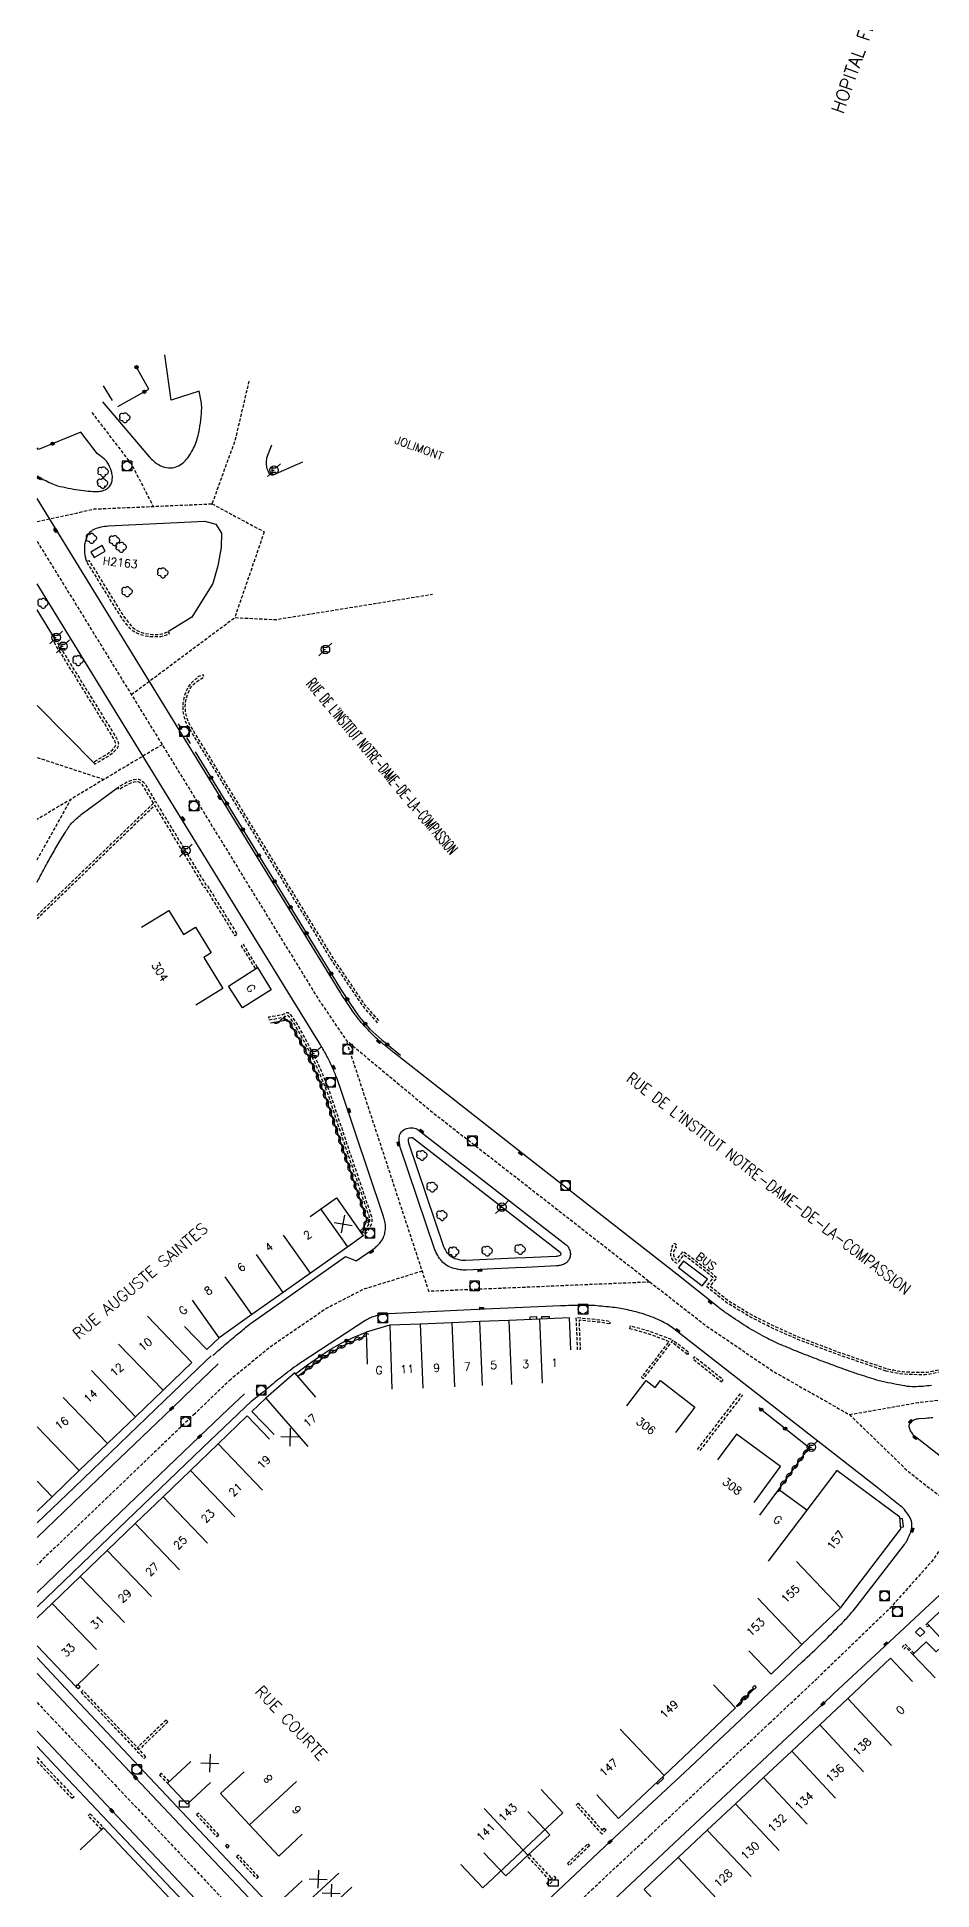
# Model space of a CAD drawing. Header units: millimetres. Extents: x 139000 to 140001, y 128999 to 130000.
# Drawn here: x 139000 to 139139.7, y 129348.2 to 129637.6 of the extents above; entities that cross this region are included whole.
import ezdxf
from ezdxf.enums import TextEntityAlignment as Align

# ---------------------------------------------------------------- set-up
doc = ezdxf.new("R2010")
doc.units = ezdxf.units.MM
doc.linetypes.add('DASHED', pattern=[0.75, 0.5, -0.25])
doc.layers.get('0').update_dxf_attribs({"linetype": 'CONTINUOUS'})
for name, color, linetype in [('W0001', 6, 'DASHED'), ('W0008', 7, 'CONTINUOUS'), ('W0100', 7, 'CONTINUOUS'), ('W0105', 7, 'CONTINUOUS'), ('W0112', 1, 'DASHED'), ('W0300', 7, 'CONTINUOUS'), ('W0310', 3, 'CONTINUOUS'), ('W0322', 7, 'CONTINUOUS'), ('W0400', 7, 'CONTINUOUS'), ('W0420', 7, 'CONTINUOUS'), ('W0471', 7, 'CONTINUOUS'), ('W0984', 7, 'CONTINUOUS'), ('W0989', 7, 'CONTINUOUS'), ('W0991', 7, 'CONTINUOUS'), ('W1102', 7, 'CONTINUOUS'), ('W1471', 7, 'CONTINUOUS')]:
    doc.layers.add(name, color=color, linetype=linetype)
doc.styles.get("Standard").update_dxf_attribs({"font": 'romans.shx', "width": 0.85})

# ---------------------------------------------------------------- blocks, each defined once
blk = doc.blocks.new('t322o')
at = {"color": 0, "linetype": 'Continuous'}
for radius in [0.25, 0.15]:
    blk.add_circle((0, 0), radius, dxfattribs=at)
blk = doc.blocks.new('T300')
for p, q in [((-0.8, 0.51), (-0.86, 0.34)), ((-0.86, 0.34), (-0.86, 0.17)), ((-0.86, 0.17), (-0.74, 0.06)), ((-0.69, 0.63), (-0.8, 0.51)), ((-0.8, -0.06), (-0.74, 0.06)), ((-0.74, 0.06), (-0.69, 0.11)), ((-0.57, 0.69), (-0.69, 0.63)), ((-0.46, 0.69), (-0.57, 0.69)), ((-0.29, 0.63), (-0.46, 0.69)), ((-0.29, 0.63), (-0.17, 0.74)), ((-0.23, 0.57), (-0.29, 0.63)), ((-0.17, 0.74), (-0.06, 0.8)), ((-0.06, 0.8), (0.06, 0.8)), ((0.06, 0.8), (0.23, 0.74)), ((0.23, 0.74), (0.34, 0.63)), ((0.34, 0.63), (0.4, 0.51)), ((0.46, 0.46), (0.34, 0.46)), ((0.4, 0.51), (0.4, 0.46)), ((0.57, 0.4), (0.46, 0.46)), ((0.57, 0.4), (0.69, 0.29)), ((0.69, 0.29), (0.74, 0.17)), ((0.74, 0.06), (0.69, -0.17)), ((0.74, 0.17), (0.74, 0.06)), ((-0.8, -0.17), (-0.8, -0.06)), ((-0.8, -0.23), (-0.8, -0.17)), ((-0.74, -0.34), (-0.8, -0.23)), ((-0.69, -0.4), (-0.74, -0.34)), ((-0.51, -0.46), (-0.69, -0.4)), ((-0.4, -0.46), (-0.51, -0.46)), ((-0.4, -0.46), (-0.34, -0.46)), ((-0.34, -0.46), (-0.34, -0.4)), ((-0.34, -0.51), (-0.34, -0.46)), ((-0.29, -0.63), (-0.34, -0.51)), ((-0.17, -0.74), (-0.29, -0.63)), ((-0.06, -0.8), (-0.17, -0.74)), ((0.06, -0.8), (-0.06, -0.8)), ((0.17, -0.74), (0.06, -0.8)), ((0.23, -0.69), (0.17, -0.74)), ((0.29, -0.46), (0.23, -0.46)), ((0.29, -0.63), (0.23, -0.69)), ((0.46, -0.4), (0.29, -0.46)), ((0.34, -0.51), (0.29, -0.63)), ((0.34, -0.51), (0.34, -0.46)), ((0.57, -0.34), (0.46, -0.4)), ((0.63, -0.29), (0.57, -0.34)), ((0.69, -0.17), (0.63, -0.29))]:
    blk.add_line(p, q)
blk = doc.blocks.new('T471')
for p, q in [((-0.333334, 0.333334), (-0.333334, -0.333334)), ((-0.333334, 0.333334), (0.333334, 0.333334)), ((-0.333334, 0), (0, 0)), ((0.500001, 0.500001), (1.000002, 1.000002)), ((-0.500001, -0.500001), (-1.000002, -1.000002)), ((-0.333334, -0.333334), (0.333334, -0.333334))]:
    blk.add_line(p, q)
blk.add_ellipse((0, 0), major_axis=(0.471405, 0.471405), ratio=1, start_param=5.4977871438, end_param=11.780972451)
blk = doc.blocks.new('T400')
for p, q in [((-0.15, 0.3), (0.15, 0.3)), ((-0.15, -0.25), (-0.15, 0.3)), ((-0.15, 0.15), (0.15, 0.15)), ((-0.15, 0), (0.15, 0)), ((0.15, 0.3), (0.15, -0.25)), ((-0.15, -0.15), (0.15, -0.15)), ((-0.15, -0.25), (-0.15, -0.3)), ((-0.15, -0.3), (0.15, -0.3)), ((0.15, -0.3), (0.15, -0.25))]:
    blk.add_line(p, q)
blk = doc.blocks.new('T420')
for p, q in [((0.75, 0.75), (-0.75, 0.75)), ((-0.75, 0.75), (-0.75, -0.75)), ((0.75, 0.75), (0.75, -0.75)), ((0.75, -0.75), (-0.75, -0.75))]:
    blk.add_line(p, q)
blk.add_ellipse((0, 0), major_axis=(-0.53, 0.53), ratio=1, start_param=3.926991, end_param=10.210176)
blk = doc.blocks.new('t112o')
at = {"color": 0, "linetype": 'Continuous'}
for p, q in [((-0.5, 0.5), (0.5, 0.5)), ((-0.5, -0.5), (-0.5, 0.5)), ((0.5, 0.5), (0.5, -0.5)), ((0.5, -0.5), (-0.5, -0.5))]:
    blk.add_line(p, q, dxfattribs=at)
blk = doc.blocks.new('t991o')
at = {"color": 0, "linetype": 'Continuous'}
for p, q in [((-1, 1), (1, -1)), ((-1, -1), (1, 1))]:
    blk.add_line(p, q, dxfattribs=at)
blk = doc.blocks.new('t310o')
at = {"color": 0, "linetype": 'Continuous'}
for centre, start, end in [((-0.5, 0.38), 216.8699, 323.1304), ((0.5, -0.37), 36.8699, 143.1303)]:
    blk.add_arc(centre, 0.625, start, end, dxfattribs=at)
blk = doc.blocks.new('T1471')
at = {"color": 0, "linetype": 'Continuous', "flags": 128}
blk.add_lwpolyline([(-0.75, -0.5), (-0.75, 0.5), (0.75, 0.5), (0.75, -0.5), (-0.75, -0.5)], dxfattribs=at)

msp = doc.modelspace()

# ---------------------------------------------------------------- linework, layer by layer
at = {"layer": 'W0001', "flags": 128}
for points in [[(139033.08, 129583.82), (139030.88, 129574.47), (139027.31, 129564.66)], [(139008.54, 129578.92), (139014.75, 129570.84), (139018.14, 129564.25)], [(139000, 129561.89), (139008.99, 129563.85), (139027.31, 129564.66)], [(139027.31, 129564.66), (139035.47, 129560.28)], [(139000, 129558.8), (139005.2, 129550.36), (139024.3, 129519.28), (139032.72, 129505.55), (139039.04, 129495.25), (139044.12, 129486.99), (139048.32, 129480.83), (139061.74, 129469.63), (139081.23, 129454.45), (139104.26, 129436.44), (139115.01, 129429.13), (139126.83, 129422.42), (139135.97, 129413.57), (139151.01, 129401.9), (139151.51, 129401.48)], [(139035.47, 129560.28), (139030.86, 129546.89), (139037.22, 129546.58), (139061.75, 129550.54)], [(139014.72, 129534.87), (139030.86, 129546.89)], [(139019.53, 129527.04), (139005.31, 129518.54), (139000, 129515.36)], [(139000, 129525.04), (139010.45, 129521.61)], [(139000, 129509.04), (139005.31, 129518.54)], [(139095.73, 129443.11), (139061.19, 129441.65), (139048.32, 129480.83)], [(139060.12, 129444.81), (139050.97, 129441.97), (139045.23, 129439.02), (139036.54, 129433.06), (139030.23, 129427.91)], [(139126.83, 129422.42), (139137.59, 129424.3), (139142.38, 129424.88), (139145.84, 129425.99), (139154.55, 129428.11), (139154.05, 129422.53), (139144.75, 129406.76), (139139.81, 129399.61), (139133.13, 129392.12), (139121.9, 129381.28)]]:
    msp.add_lwpolyline(points, dxfattribs=at)
at = {"layer": 'W0001'}
for points in [[(139030.23, 129427.91), (139024.61, 129422.54), (139011.01, 129409.5), (139000.66, 129399.58), (139000, 129398.93)], [(139000, 129377.47), (139002.26, 129375.07), (139012.12, 129364.63), (139024.47, 129351.56), (139034.73, 129340.69), (139045.76, 129329.03), (139050.28, 129324.24), (139055.09, 129319.66), (139057.77, 129322.29), (139061.1, 129324.29), (139068.85, 129331.54), (139077.2, 129339.37), (139086.59, 129348.18), (139095.79, 129356.8), (139104.8, 129365.23), (139114.36, 129374.2), (139121.9, 129381.28)]]:
    msp.add_lwpolyline(points, dxfattribs=at)
at = {"layer": 'W0008', "flags": 128}
for points in [[(139010.23, 129580.61), (139017.57, 129571.96, 0.029776), (139017.72, 129571.81, 0.006826), (139018.4, 129571.19, 0.092944), (139019.55, 129570.51, 0.092112), (139020.89, 129570.29, 0.094071), (139021.81, 129570.48, 0.076219), (139022.8, 129571.08, 0.056221), (139023.52, 129571.84, 0.039509), (139024.31, 129573.09, 0.06742), (139025.14, 129575.31, 0.040074), (139025.7, 129579.25, 0.04651), (139025.67, 129580.39), (139025.32, 129582.26), (139020.94, 129580.84), (139019.94, 129587.94)], [(139000, 129569.03, 0.021417), (139002.18, 129567.87, 0.049009), (139003.21, 129567.49, 0.012425), (139004.87, 129567.11, 0.013066), (139006.47, 129566.82, 0.016986), (139008, 129566.65, 0.019086), (139009.37, 129566.59, 0.073723), (139010.23, 129566.71, 0.073395), (139011.02, 129567.08, 0.146034), (139011.53, 129567.69, 0.102023), (139011.76, 129568.79, 0.071622), (139011.65, 129569.57, 0.043914), (139011.19, 129570.76, 0.085602), (139010.5, 129571.7), (139009.38, 129572.52), (139006.82, 129575.85)], [(139036.61, 129573.84), (139035.85, 129571.79, 0.059829), (139035.77, 129570.92, 0.072056), (139035.89, 129570.2, 0.012289), (139036.06, 129569.72, 0.042125), (139036.12, 129569.58, 0.066251), (139036.31, 129569.34, 0.100493), (139036.48, 129569.23, 0.085056), (139036.72, 129569.18, 0.112647), (139036.89, 129569.21), (139041.48, 129571.21)], [(139139.64, 129426.96, -0.026974), (139136.94, 129426.76, -0.050316), (139135.5, 129426.88, -0.006168), (139131.96, 129427.58, -0.023986), (139131.07, 129427.81, -0.00434), (139128.13, 129428.75, -0.007193), (139126.37, 129429.36, -0.002096), (139123.84, 129430.29, -0.001843), (139120.96, 129431.38, -0.005211), (139118.43, 129432.37, -0.005162), (139115.89, 129433.43, -0.022598), (139113.39, 129434.65, -0.018319), (139110.43, 129436.39, -0.008908), (139107.7, 129438.2, -0.016656), (139106.29, 129439.25), (139099.89, 129444.34), (139076.57, 129462.56), (139055.78, 129478.9, -0.003538), (139055.12, 129479.43, -0.001666), (139053.71, 129480.58, -0.018997), (139052.65, 129481.52, -0.014833), (139051.38, 129482.81, -0.018662), (139050.2, 129484.18, -0.020135), (139049.2, 129485.53, -0.003935), (139047.95, 129487.42, -0.006097), (139047.17, 129488.66), (139042.94, 129495.51), (139029.06, 129518.19), (139002.43, 129561.56), (139000, 129565.49)], [(139007.77, 129555.6), (139007.63, 129556.08, -0.046954), (139007.51, 129556.68, -0.023388), (139007.45, 129557.91, -0.048471), (139007.5, 129558.51, -0.035406), (139007.71, 129559.29, -0.097246), (139008.21, 129560.15, -0.107845), (139008.93, 129560.68, -0.04686), (139009.99, 129561.05, -0.046905), (139011.1, 129561.21), (139026.21, 129561.94), (139027.92, 129561.48), (139028.79, 129560.1), (139028.73, 129557.83), (139028.21, 129554.98), (139027.44, 129552.23), (139024.14, 129546.93), (139020.52, 129544.72)], [(139027.42, 129431.64, -0.0017), (139028.73, 129432.78, -0.003456), (139029.38, 129433.34, -0.000084), (139031.36, 129435.01, -0.000995), (139031.53, 129435.15, -0.004591), (139033.25, 129436.57, -0.015913), (139033.77, 129436.96), (139048.16, 129447.12), (139049.84, 129446.41), (139052.5, 129448.26, 0.036957), (139053.05, 129448.71, 0.029305), (139053.65, 129449.35, 0.066236), (139054, 129449.89, 0.050259), (139054.28, 129450.69, 0.039331), (139054.41, 129451.55, 0.060462), (139054.38, 129452.11, 0.01711), (139054.2, 129453, 0.022516), (139054.01, 129453.65), (139047.54, 129472.89, 0.011521), (139046.67, 129475.29, 0.015564), (139045.93, 129477.02, 0.016103), (139045.14, 129478.61, 0.013766), (139044.1, 129480.4), (139039.58, 129487.75), (139020.89, 129518.19), (139000, 129552.14)], [(139000, 129505.59, 0.000275), (139000.13, 129505.82, 0.001857), (139001.12, 129507.67, -0.002968), (139001.75, 129508.82, -0.004341), (139002.07, 129509.39, -0.001204), (139003.24, 129511.43, -0.004892), (139003.88, 129512.5, -0.004488), (139004.6, 129513.67, -0.024284), (139005.14, 129514.45, -0.028554), (139005.68, 129515.06, -0.020722), (139006.34, 129515.68, -0.019828), (139007.08, 129516.27), (139012.62, 129520.36)], [(139119.47, 129383.8, 0.002291), (139122.59, 129386.75, 0.006234), (139123.48, 129387.62, 0.000382), (139125.7, 129389.85, 0.004777), (139125.87, 129390.03, 0.011128), (139127.19, 129391.48, 0.015741), (139128.07, 129392.54), (139135.44, 129402.14, 0.044829), (139135.89, 129402.87, 0.029191), (139136.42, 129404.06, 0.101959), (139136.6, 129405.21, 0.106911), (139136.32, 129406.27, 0.051299), (139135.62, 129407.35, 0.056407), (139134.79, 129408.17), (139131.1, 129411.07), (139105.15, 129431.34), (139099.42, 129435.82, 0.052362), (139097.63, 129436.94, 0.036129), (139094.79, 129438.08, 0.022972), (139092.25, 129438.76, 0.025461), (139089.92, 129439.15, 0.008872), (139087.07, 129439.43, 0.021663), (139085.9, 129439.47, 0.003664), (139083.37, 129439.44, 0.005592), (139081.72, 129439.38), (139068.75, 129438.81), (139054.93, 129438.13, 0.012932), (139054.52, 129438.1, 0.006864), (139053.74, 129438.01, 0.030061), (139053.13, 129437.89, 0.027053), (139052.47, 129437.68, 0.024887), (139051.73, 129437.36, 0.030623), (139051.16, 129437.04), (139041.38, 129430.64, 0.00943), (139040.5, 129430.04, 0.006144), (139039.17, 129429.08, 0.007243), (139039.02, 129428.96, 0.000523), (139036.85, 129427.24, 0.009609), (139036.08, 129426.6, -0.023522), (139033.45, 129424.46)], [(139141.03, 129415.94), (139136.97, 129419.12, -0.063769), (139136.77, 129419.33, -0.027533), (139136.4, 129419.87, -0.109429), (139136.19, 129420.49, -0.139493), (139136.28, 129421, -0.095885), (139136.56, 129421.38, -0.102021), (139136.94, 129421.6, -0.020073), (139137.48, 129421.77, -0.044817), (139137.74, 129421.81), (139138.74, 129421.88, 0.003681), (139139.88, 129421.97, 0.004783)], [(139150.28, 129395.96), (139149.55, 129396.58, 0.054103), (139148.92, 129397.01, 0.033279), (139147.78, 129397.52, 0.080973), (139146.78, 129397.72, 0.069457), (139145.6, 129397.59, 0.053387), (139144.19, 129397.07, 0.072925), (139143.28, 129396.44), (139133.1, 129386.94), (139124.42, 129378.83)]]:
    msp.add_lwpolyline(points, format="xyb", dxfattribs=at)
for points in [[(139003, 129543.24), (139000, 129548.08)], [(139009.05, 129524.01), (139000, 129533.17)], [(139078.04, 129437.31), (139078.02, 129437.69), (139076.94, 129437.64), (139076.96, 129437.26)], [(139078.84, 129437.34), (139078.82, 129437.71), (139079.96, 129437.75), (139079.97, 129437.39)], [(139134.83, 129404.83), (139135.27, 129404.87), (139135.14, 129406.17), (139134.72, 129406.13)]]:
    msp.add_lwpolyline(points, dxfattribs=at)
for points in [[(139074.73, 129445.35), (139067.01, 129444.98, -0.053153), (139066.07, 129445.03, -0.037568), (139064.78, 129445.35, -0.073853), (139063.75, 129445.86, -0.082629), (139063.02, 129446.58, -0.029459), (139062.42, 129447.51, -0.046622), (139062.13, 129448.15), (139056.64, 129464.35, -0.070587), (139056.53, 129464.94, -0.045889), (139056.57, 129465.87, -0.150505), (139056.9, 129466.57, -0.12718), (139057.66, 129467.07, -0.109069), (139058.73, 129467.19, -0.139737), (139059.52, 129466.87), (139073.75, 129455.8), (139082.63, 129448.92, -0.101553), (139082.94, 129448.55, -0.064501), (139083.23, 129447.84, -0.097216), (139083.26, 129447.24, -0.094842), (139083.06, 129446.65, -0.066731), (139082.7, 129446.18, -0.095318), (139082.35, 129445.94, -0.040111), (139081.67, 129445.71, -0.050479), (139081.1, 129445.63), (139076.36, 129445.41)], [(139074.67, 129446.83), (139066.94, 129446.46, -0.053153), (139066.31, 129446.5, -0.037568), (139065.24, 129446.76, -0.073853), (139064.6, 129447.08, -0.082629), (139064.22, 129447.46, -0.029459), (139063.71, 129448.24, -0.046622), (139063.54, 129448.63), (139058.05, 129464.83, -0.070587), (139058.01, 129465.01, -0.041692), (139058.04, 129465.6, -0.088803), (139058.14, 129465.66, -0.109069), (139058.58, 129465.71, -0.139737), (139058.61, 129465.7), (139072.84, 129454.63), (139081.67, 129447.78, -0.055378), (139081.79, 129447.48, -0.097216), (139081.79, 129447.44, -0.094842), (139081.77, 129447.39, -0.04401), (139081.69, 129447.28, -0.033588), (139081.31, 129447.15, -0.050479), (139081.04, 129447.11), (139076.29, 129446.9)]]:
    msp.add_lwpolyline(points, format="xyb", close=True, dxfattribs=at)
at = {"layer": 'W0008'}
for points in [[(139027.19, 129431.57), (139026.24, 129430.71), (139019.92, 129424.61), (139005.82, 129411.08), (139000, 129405.51)], [(139028.27, 129430.35), (139024.41, 129426.65), (139021.02, 129423.37), (139007.02, 129409.98), (139000, 129403.24)], [(139032.39, 129425.66), (139029.84, 129423.27), (139025.38, 129418.99), (139011.69, 129405.86), (139000, 129394.65)], [(139033.45, 129424.46), (139032.48, 129423.57), (139025.85, 129417.24), (139012.63, 129404.51), (139000, 129392.41)], [(139000, 129384.4), (139006.72, 129377.23), (139022.66, 129360.32), (139041.09, 129340.82), (139053.88, 129327.32), (139054.83, 129326.57), (139056.2, 129325.99), (139057.23, 129325.93)], [(139000, 129382), (139005.74, 129375.89), (139015.39, 129365.7), (139026.69, 129353.73), (139038.65, 129341.08), (139052.3, 129326.58), (139053.37, 129325.78), (139054.54, 129325.34), (139056.05, 129325.51), (139057.22, 129325.91), (139057.24, 129325.92)], [(139057.36, 129325.84), (139058.37, 129326.51), (139075.95, 129342.99), (139089.46, 129355.68), (139101.13, 129366.59), (139119.47, 129383.8)], [(139039.09, 129283.36), (139032.66, 129286.52), (139031.28, 129287.47), (139030.53, 129288.72), (139030.48, 129289.54), (139030.55, 129289.93), (139030.89, 129290.68), (139031.51, 129291.6), (139035.95, 129295.85), (139051.12, 129310.11), (139055.06, 129313.85), (139067.43, 129325.42), (139081.15, 129338.28), (139089.25, 129345.87), (139100.36, 129356.29), (139110.79, 129366.05), (139122.72, 129377.25), (139124.42, 129378.83)], [(139048.17, 129317.85), (139048.46, 129319.88), (139048.32, 129321.46), (139047.58, 129322.64), (139039.46, 129331.18), (139034.18, 129336.73), (139018.71, 129353.14), (139011.68, 129360.56), (139000, 129372.96)], [(139048.17, 129317.85), (139048.07, 129319.04), (139047.58, 129320.17), (139046, 129321.86), (139026.48, 129342.54), (139002.96, 129367.41), (139000, 129370.55)]]:
    msp.add_lwpolyline(points, dxfattribs=at)
at = {"layer": 'W0100', "flags": 128}
for points in [[(139010.14, 129558.13), (139008.42, 129557.13), (139008.92, 129556.27), (139010.64, 129557.27)], [(139032.06, 129485.92), (139029.9, 129489.34), (139034.4, 129492.26), (139036.57, 129488.77)], [(139100.14, 129445.36), (139103.87, 129442.53), (139104.66, 129443.56), (139100.92, 129446.39)], [(139126.65, 129378.1), (139126.65, 129378.1)]]:
    msp.add_lwpolyline(points, close=True, dxfattribs=at)
for points in [[(139016.3, 129498.53), (139020.56, 129501.16), (139022.87, 129497.42), (139024.73, 129498.56), (139027.21, 129494.55), (139026.04, 129493.82), (139029.03, 129488.98), (139024.78, 129486.35)], [(139042.66, 129453.37), (139046.74, 129456.26), (139050.94, 129450.34), (139048.5, 129448.61), (139042.69, 129444.52), (139038.45, 129441.5), (139033.55, 129438.05), (139028.43, 129434.41), (139026.51, 129432.56), (139023.04, 129436.16)], [(139083.36, 129432.52), (139083.16, 129437.52), (139078.44, 129437.32), (139073.65, 129437.12), (139069.09, 129436.93), (139064.75, 129436.75), (139059.81, 129436.54), (139055.08, 129436.4), (139051.4, 129435.29), (139051.4, 129435.29), (139051.56, 129430.29)], [(139092.08, 129423.77), (139095.12, 129427.73), (139096.51, 129426.66), (139097.33, 129427.73), (139102.72, 129423.59), (139099.67, 129419.63)], [(139111.96, 129408.67), (139116.09, 129414.32), (139109.19, 129419.36), (139106.24, 129415.33)], [(139125.49, 129392.27), (139125.49, 129392.27), (139125.49, 129392.27), (139125.49, 129392.27), (139134.85, 129404.57), (139134.7, 129406.37), (139124.86, 129413.7), (139120.19, 129407.49), (139115.75, 129410.73), (139112.8, 129406.69)]]:
    msp.add_lwpolyline(points, dxfattribs=at)
at = {"layer": 'W0100'}
for points in [[(139000, 129407.32), (139002.35, 129409.59), (139006.59, 129413.66), (139010.99, 129417.89), (139015.38, 129422.08), (139019.68, 129426.23), (139024.19, 129430.56)], [(139043.55, 129425.16), (139040.27, 129428.93), (139035.71, 129424.98), (139033.55, 129422.89), (139037.02, 129419.29)], [(139036.29, 129418.59), (139032.83, 129422.2), (139028.3, 129417.85), (139023.95, 129413.67), (139019.67, 129409.56), (139015.33, 129405.39), (139010.95, 129401.19), (139006.73, 129397.14), (139002.35, 129392.92), (139000, 129390.65)], [(139125.46, 129392.23), (139119.42, 129386.48), (139114.62, 129381.88), (139111.16, 129385.49)], [(139000, 129386.29), (139006.03, 129379.97), (139009.65, 129383.42)], [(139098.18, 129344.59), (139094.77, 129348.24), (139100.12, 129353.24), (139104.64, 129357.52), (139109.04, 129361.62), (139113.44, 129365.74), (139117.84, 129369.84), (139122.21, 129373.94), (139126.61, 129378.05), (139133.26, 129384.36), (139136.7, 129380.73)], [(139105.64, 129380.22), (139109.07, 129376.59), (139097.92, 129366.03), (139090.81, 129359.35), (139087.39, 129363)], [(139023.99, 129368.25), (139020.35, 129364.83), (139023.42, 129361.55), (139027.07, 129364.97)], [(139032.35, 129366.64), (139028.65, 129363.26), (139033.15, 129358.35), (139037.73, 129353.44), (139041.39, 129356.86)], [(139078.69, 129363.88), (139082.11, 129360.23), (139069.6, 129348.5), (139066.18, 129352.15)], [(139069.75, 129353.99), (139073.17, 129350.35), (139076.65, 129353.62), (139080.04, 129356.78), (139076.63, 129360.44)], [(139006.72, 129354.46), (139010.36, 129357.88), (139026.27, 129340.96), (139022.63, 129337.53)], [(139041.41, 129349.6), (139037.74, 129346.2), (139039.78, 129344.01), (139041.77, 129341.85), (139043.72, 129339.78), (139045.46, 129337.94), (139054.92, 129327.9)]]:
    msp.add_lwpolyline(points, dxfattribs=at)
at = {"layer": 'W0100', "flags": 128}
msp.add_lwpolyline([(139162.95, 129382.51), (139162.95, 129382.51), (139157.81, 129386.82), (139151.57, 129392.13), (139148.79, 129394.5, 0.074989), (139148.13, 129394.91, 0.050913), (139147.04, 129395.25, 0.059041), (139146.28, 129395.31, 0.060285), (139145.54, 129395.2, 0.051627), (139144.46, 129394.77, 0.068896), (139143.74, 129394.26), (139138.96, 129389.76), (139141.83, 129386.72), (139140.37, 129385.35), (139138.85, 129386.94), (139136.75, 129384.92), (139140.21, 129381.32)], format="xyb", dxfattribs=at)
at = {"layer": 'W0105'}
for p, q in [((139096.72, 129364.9), (139096.9, 129364.71)), ((139097.82, 129365.58), (139096.9, 129364.71)), ((139097.65, 129365.77), (139097.82, 129365.58))]:
    msp.add_line(p, q, dxfattribs=at)
at = {"layer": 'W0112'}
for p, q in [((139006.03, 129379.97), (139006.49, 129379.59)), ((139006.49, 129379.59), (139006.74, 129379.9)), ((139111.96, 129379.5), (139111.69, 129379.79)), ((139112.29, 129379.8), (139111.96, 129379.5)), ((139006.86, 129379.05), (139016.71, 129368.71)), ((139020.17, 129374.7), (139015.66, 129370.39)), ((139020.44, 129374.41), (139015.93, 129370.1)), ((139020.44, 129374.41), (139020.17, 129374.7)), ((139000, 129368.84), (139005.77, 129362.7)), ((139016.71, 129368.71), (139017, 129368.98)), ((139019.1, 129366.12), (139020.35, 129364.83)), ((139020.35, 129364.83), (139020.64, 129365.1)), ((139005.77, 129362.7), (139005.48, 129362.43)), ((139008.29, 129360.05), (139010.36, 129357.88)), ((139024.9, 129359.88), (139028.1, 129356.48)), ((139088.23, 129356.88), (139084.18, 129361.43)), ((139010.36, 129357.88), (139010.07, 129357.61)), ((139028.1, 129356.48), (139028.39, 129356.76)), ((139088.86, 129357.54), (139088.23, 129356.88)), ((139029.4, 129355.04), (139029.73, 129354.72)), ((139029.73, 129354.72), (139030.01, 129355.01)), ((139031.14, 129353.35), (139034.3, 129349.94)), ((139076.53, 129353.49), (139076.83, 129353.76)), ((139080.07, 129349.67), (139076.53, 129353.49)), ((139086.27, 129355.08), (139083.11, 129352.02)), ((139034.3, 129349.94), (139034.59, 129350.21)), ((139083.11, 129352.02), (139082.83, 129352.31)), ((139079.85, 129348.93), (139079.58, 129349.23)), ((139080.99, 129350.01), (139079.85, 129348.93))]:
    msp.add_line(p, q, dxfattribs=at)
at = {"layer": 'W0112', "flags": 128}
for points in [[(139020.49, 129544.71), (139020.65, 129544.34), (139020.16, 129544.14), (139019.65, 129543.99), (139019.29, 129543.91), (139018.91, 129543.87), (139017.99, 129543.87), (139017.27, 129543.94), (139016.84, 129544.02), (139016.4, 129544.13), (139015.98, 129544.28), (139015.57, 129544.45), (139015.28, 129544.61), (139015, 129544.79), (139014.74, 129545.01), (139014.5, 129545.24), (139014.03, 129545.78), (139013.58, 129546.34), (139013.23, 129546.83), (139012.89, 129547.34), (139007.76, 129555.61), (139008.1, 129555.82), (139013.23, 129547.55), (139013.55, 129547.06), (139013.9, 129546.58), (139014.34, 129546.04), (139014.79, 129545.51), (139015, 129545.3), (139015.23, 129545.12), (139015.48, 129544.95), (139015.74, 129544.81), (139016.13, 129544.65), (139016.52, 129544.51), (139016.92, 129544.41), (139017.33, 129544.34), (139018, 129544.27), (139018.9, 129544.27), (139019.23, 129544.3), (139019.55, 129544.37), (139020.02, 129544.52)], [(139002.66, 129543.03), (139003, 129543.24), (139012.41, 129528.04), (139012.52, 129527.84), (139012.6, 129527.63), (139012.66, 129527.4), (139012.69, 129527.17), (139012.68, 129526.98), (139012.64, 129526.79), (139012.55, 129526.58), (139012.42, 129526.38), (139012.05, 129525.96), (139011.71, 129525.66), (139011.1, 129525.2), (139010.89, 129525.07), (139009.05, 129524.01), (139008.85, 129524.35), (139010.69, 129525.42), (139010.86, 129525.53), (139011.47, 129525.98), (139011.77, 129526.24), (139012.1, 129526.63), (139012.19, 129526.77), (139012.26, 129526.92), (139012.28, 129527.03), (139012.29, 129527.14), (139012.26, 129527.33), (139012.22, 129527.51), (139012.15, 129527.68), (139012.07, 129527.83)], [(139089.41, 129436.57), (139088.09, 129436.81), (139084.62, 129437.14), (139084.81, 129432.58), (139084.41, 129432.56), (139084.2, 129437.58), (139088.15, 129437.21), (139089.48, 129436.97)], [(139092.5, 129435.88), (139095.52, 129435.03), (139098.68, 129433.85), (139094.4, 129428.29), (139094.71, 129428.04), (139099.32, 129434.04), (139095.64, 129435.41), (139092.61, 129436.26)], [(139101.55, 129431.81), (139099.08, 129433.72), (139099.32, 129434.04), (139101.79, 129432.12)], [(139106.88, 129427.52), (139107.13, 129427.83), (139102.64, 129431.44), (139102.39, 129431.12)]]:
    msp.add_lwpolyline(points, close=True, dxfattribs=at)
for points in [[(139053.38, 129483.94), (139051.23, 129486.37), (139046.21, 129493.75), (139023.99, 129529.92), (139023.81, 129530.24), (139023.66, 129530.58), (139023.45, 129531.13), (139023.28, 129531.69), (139023.2, 129532.01), (139023.16, 129532.34), (139023.15, 129532.93), (139023.17, 129533.52), (139023.22, 129533.87), (139023.3, 129534.22), (139023.52, 129534.9), (139023.79, 129535.57), (139023.97, 129535.91), (139024.21, 129536.23), (139024.6, 129536.62), (139025.03, 129536.97), (139025.49, 129537.27), (139025.98, 129537.54), (139026.09, 129537.58), (139025.96, 129537.95), (139024.88, 129537.57), (139024.95, 129537.4), (139024.4, 129536.98), (139023.91, 129536.5), (139023.63, 129536.13), (139023.42, 129535.72), (139023.15, 129535.03), (139022.92, 129534.33), (139022.83, 129533.94), (139022.78, 129533.55), (139022.75, 129532.94), (139022.76, 129532.32), (139022.81, 129531.94), (139022.89, 129531.58), (139023.07, 129530.99), (139023.29, 129530.42), (139023.45, 129530.06), (139023.65, 129529.71), (139045.87, 129493.53), (139050.91, 129486.13), (139053.12, 129483.62)], [(139018.18, 129517.92), (139016.47, 129520.75), (139016.33, 129520.92), (139016.17, 129521.04), (139016.01, 129521.15), (139015.88, 129521.21), (139015.74, 129521.25), (139015.51, 129521.26), (139015.13, 129521.19), (139014.78, 129521.08), (139014.28, 129520.86), (139013.79, 129520.61), (139013.31, 129520.34), (139012.85, 129520.03), (139012.62, 129520.36), (139013.1, 129520.68), (139013.6, 129520.97), (139014.11, 129521.23), (139014.64, 129521.45), (139015.03, 129521.58), (139015.46, 129521.66), (139015.64, 129521.67), (139015.82, 129521.64), (139016.02, 129521.58), (139016.21, 129521.49), (139016.41, 129521.36), (139016.6, 129521.21), (139016.71, 129521.09), (139016.81, 129520.95), (139018.48, 129518.2)], [(139000, 129500.38), (139018.48, 129518.2), (139026.36, 129505.17), (139026.47, 129505.22), (139028.91, 129501.23), (139031.26, 129497.4), (139030.92, 129497.19), (139026.31, 129504.71), (139026.2, 129504.66), (139018.4, 129517.57), (139000, 129499.83)], [(139034.4, 129492.26), (139032.21, 129495.84), (139031.87, 129495.63), (139034.06, 129492.05)], [(139050.71, 129450.66), (139050.94, 129450.34), (139051.22, 129450.59), (139051.47, 129450.86), (139051.65, 129451.08), (139051.8, 129451.32), (139052.02, 129451.74), (139052.22, 129452.17), (139052.27, 129452.31), (139052.3, 129452.46), (139052.31, 129452.76), (139052.3, 129453.05), (139052.26, 129453.31), (139052.19, 129453.56), (139048.7, 129463.82), (139045.99, 129471.96), (139045.71, 129472.75), (139045.01, 129474.58), (139044.4, 129476.05), (139043.78, 129477.43), (139042.85, 129479.33), (139041.97, 129480.98), (139040.58, 129483.48), (139040.4, 129483.78), (139039.82, 129484.57), (139039.6, 129484.84), (139039.34, 129485.08), (139039.23, 129485.15), (139039.11, 129485.18), (139038.93, 129485.16), (139038.77, 129485.07), (139038.55, 129484.93), (139038.3, 129484.85), (139036.14, 129484.46), (139036.21, 129484.06), (139038.37, 129484.46), (139038.55, 129484.5), (139038.72, 129484.57), (139038.88, 129484.65), (139039.03, 129484.76), (139039.08, 129484.78), (139039.3, 129484.57), (139039.5, 129484.33), (139040.07, 129483.55), (139040.23, 129483.29), (139041.62, 129480.79), (139042.5, 129479.15), (139043.42, 129477.26), (139044.03, 129475.89), (139044.63, 129474.43), (139045.33, 129472.61), (139045.61, 129471.83), (139048.32, 129463.69), (139051.82, 129453.43), (139051.87, 129453.22), (139051.9, 129453.02), (139051.91, 129452.76), (139051.9, 129452.51), (139051.85, 129452.33), (139051.66, 129451.92), (139051.45, 129451.51), (139051.32, 129451.31), (139051.17, 129451.12), (139050.95, 129450.89), (139050.71, 129450.67)], [(139132.59, 129429.2), (139125.15, 129431.75), (139118.69, 129434.19), (139114.98, 129435.83), (139111.4, 129437.64), (139107.78, 129439.82), (139104.51, 129442.43), (139105.58, 129443.76), (139104.78, 129444.47), (139100.96, 129447.36), (139099.93, 129446), (139099.56, 129446.24), (139099.4, 129446.39), (139099.27, 129446.56), (139099.14, 129446.78), (139099.04, 129447.01), (139098.98, 129447.26), (139098.96, 129447.52), (139098.98, 129447.77), (139099.04, 129448.02), (139099.13, 129448.26), (139099.26, 129448.48), (139099.09, 129448.62), (139099.54, 129449.19), (139099.85, 129448.94), (139099.64, 129448.67), (139099.82, 129448.51), (139099.63, 129448.3), (139099.48, 129448.06), (139099.39, 129447.8), (139099.36, 129447.52), (139099.38, 129447.32), (139099.42, 129447.14), (139099.49, 129446.96), (139099.59, 129446.79), (139099.8, 129446.56), (139099.84, 129446.54), (139100.89, 129447.92), (139105.04, 129444.78), (139106.13, 129443.8), (139105.08, 129442.49), (139108.01, 129440.15), (139111.59, 129437.99), (139115.15, 129436.2), (139118.84, 129434.56), (139125.28, 129432.13), (139132.67, 129429.59), (139133.65, 129429.38), (139134.64, 129429.2), (139135.26, 129429.12), (139135.88, 129429.08), (139137.96, 129429.02), (139138.67, 129429.03), (139138.98, 129429.06), (139139.29, 129429.11), (139140.86, 129429.42), (139142.43, 129429.76), (139142.95, 129429.89), (139143.47, 129430.05), (139143.97, 129430.24), (139144.46, 129430.46), (139145.18, 129430.82), (139145.89, 129431.2), (139146.58, 129431.61), (139147.26, 129432.04), (139147.53, 129431.74), (139146.83, 129431.29), (139146.11, 129430.86), (139145.38, 129430.47), (139144.63, 129430.1), (139144.12, 129429.87), (139143.6, 129429.68), (139143.06, 129429.51), (139142.52, 129429.37), (139140.95, 129429.03), (139139.37, 129428.71), (139139.03, 129428.66), (139138.68, 129428.63), (139137.95, 129428.62), (139135.87, 129428.68), (139135.22, 129428.72), (139134.58, 129428.81), (139133.58, 129428.99), (139132.58, 129429.2)], [(139103.12, 129416.97), (139109.81, 129425.67), (139110.13, 129425.42), (139103.44, 129416.73)], [(139139.24, 129389.46), (139139.02, 129389.24), (139138.74, 129389.52), (139138.96, 129389.76)], [(139136.95, 129385.11), (139135.57, 129386.55), (139135.09, 129386.1), (139135.37, 129385.81), (139135.65, 129386.08), (139136.75, 129384.92)]]:
    msp.add_lwpolyline(points, dxfattribs=at)
at = {"layer": 'W0112'}
for points in [[(139006.74, 129379.9), (139006.28, 129380.28), (139006.03, 129379.97)], [(139017, 129368.98), (139007.15, 129379.33), (139006.86, 129379.05)], [(139111.69, 129379.79), (139112.01, 129380.1), (139112.29, 129379.8)], [(139005.48, 129362.43), (139000, 129368.25)], [(139020.64, 129365.1), (139019.39, 129366.4), (139019.1, 129366.12)], [(139010.07, 129357.61), (139008, 129359.77), (139008.29, 129360.05)], [(139028.39, 129356.76), (139025.19, 129360.16), (139024.9, 129359.88)], [(139084.18, 129361.43), (139084.48, 129361.7), (139088.24, 129357.48)], [(139088.24, 129357.48), (139088.57, 129357.81), (139088.86, 129357.54)], [(139030.01, 129355.01), (139029.68, 129355.32), (139029.4, 129355.04)], [(139034.59, 129350.21), (139031.43, 129353.62), (139031.14, 129353.35)], [(139076.83, 129353.76), (139080.36, 129349.94), (139080.07, 129349.67)], [(139082.83, 129352.31), (139085.99, 129355.37), (139086.27, 129355.08)], [(139079.58, 129349.23), (139080.72, 129350.3), (139080.99, 129350.01)]]:
    msp.add_lwpolyline(points, dxfattribs=at)
at = {"layer": 'W0310'}
msp.add_line((139111.88, 129379.47), (139109.15, 129376.88), dxfattribs=at)
at = {"layer": 'W0310', "flags": 128}
msp.add_lwpolyline([(139036.43, 129483.6), (139038.46, 129483.97, 0.074089), (139039, 129484.15, -0.017032), (139039.1, 129484.03, -0.008872), (139039.66, 129483.26, -0.025321), (139039.79, 129483.05), (139041.19, 129480.54, -0.009169), (139042.05, 129478.92, -0.008121), (139042.97, 129477.05, -0.008156), (139043.58, 129475.69, -0.007782), (139044.17, 129474.25, -0.00403), (139044.87, 129472.44, -0.009361), (139045.13, 129471.67), (139047.84, 129463.53), (139051.34, 129453.27, -0.058529), (139051.41, 129452.97, -0.05083), (139051.4, 129452.56, -0.076153), (139051.39, 129452.53, -0.024271), (139051.01, 129451.76, -0.052557), (139050.8, 129451.45, -0.037475), (139050.38, 129451.05)], format="xyb", dxfattribs=at)
for points in [[(139040.66, 129428.37), (139042.51, 129429.79), (139044.21, 129430.97), (139045.93, 129432.1), (139047.74, 129433.13), (139049.57, 129434.01), (139051.42, 129434.76)], [(139120.52, 129417.26), (139115.75, 129410.73)]]:
    msp.add_lwpolyline(points, dxfattribs=at)
at = {"layer": 'W0322', "flags": 128}
for points in [[(139012.61, 129579.84), (139017.46, 129582.56), (139015.53, 129586)], [(139010.33, 129583.07), (139011.71, 129580.81)], [(139006.82, 129575.85), (139000.21, 129573.15), (139000, 129573.42)], [(139022.02, 129530.32), (139022.55, 129529.41)], [(139023.32, 129528.15), (139023.9, 129527.25)], [(139024.69, 129525.94), (139044.02, 129494.45)], [(139043.43, 129495.35), (139047.45, 129488.82), (139048.82, 129486.67), (139050.29, 129484.55), (139051.97, 129482.63), (139053.81, 129480.93), (139056.73, 129478.54)], [(139040.36, 129428.77), (139042.22, 129430.19), (139043.93, 129431.39), (139045.67, 129432.52), (139047.5, 129433.57), (139049.37, 129434.47), (139051.4, 129435.29)], [(139120.52, 129417.26), (139112.7, 129423.48)]]:
    msp.add_lwpolyline(points, dxfattribs=at)
at = {"layer": 'W1102'}
for p, q in [((139024.19, 129430.56), (139017.26, 129437.77)), ((139019.68, 129426.23), (139012.73, 129433.43)), ((139015.38, 129422.08), (139008.48, 129429.32)), ((139010.99, 129417.89), (139004.05, 129425.1)), ((139035.71, 129424.98), (139042.26, 129417.42)), ((139006.59, 129413.66), (139000, 129420.52)), ((139028.3, 129417.85), (139035.22, 129410.63)), ((139002.35, 129409.59), (139000, 129412.03)), ((139023.95, 129413.67), (139030.88, 129406.46)), ((139019.67, 129409.56), (139026.59, 129402.35)), ((139015.33, 129405.39), (139022.26, 129398.18)), ((139010.95, 129401.19), (139017.88, 129393.98)), ((139125.46, 129392.23), (139118.57, 129399.47)), ((139006.73, 129397.14), (139013.65, 129389.92)), ((139119.42, 129386.48), (139112.53, 129393.72)), ((139002.35, 129392.92), (139009.29, 129385.72)), ((139126.61, 129378.05), (139133.44, 129370.74)), ((139122.21, 129373.94), (139129.05, 129366.64)), ((139097.92, 129366.03), (139091.04, 129373.29)), ((139117.84, 129369.84), (139124.66, 129362.52)), ((139033.15, 129358.35), (139040.53, 129365.09)), ((139113.44, 129365.74), (139120.27, 129358.43)), ((139076.65, 129353.62), (139069.8, 129360.9)), ((139109.04, 129361.62), (139115.86, 129354.31)), ((139104.64, 129357.52), (139111.52, 129350.26)), ((139100.12, 129353.24), (139106.94, 129345.93)), ((139039.78, 129344.01), (139047.11, 129350.81)), ((139041.77, 129341.85), (139049.13, 129348.62))]:
    msp.add_line(p, q, dxfattribs=at)
at = {"layer": 'W1102', "flags": 128}
for points in [[(139048.5, 129448.61), (139044.32, 129454.55)], [(139042.69, 129444.52), (139038.5, 129450.41)], [(139038.45, 129441.5), (139034.26, 129447.4)], [(139033.55, 129438.05), (139029.38, 129443.93)], [(139028.43, 129434.41), (139024.25, 129440.28)], [(139073.65, 129437.12), (139074.07, 129427.13)], [(139078.44, 129437.32), (139078.85, 129427.33)], [(139055.08, 129436.4), (139055.4, 129426.4)], [(139059.81, 129436.54), (139060.22, 129426.55)], [(139064.75, 129436.75), (139065.16, 129426.76)], [(139069.09, 129436.93), (139069.51, 129426.94)], [(139120.19, 129407.49), (139114.17, 129399.5)]]:
    msp.add_lwpolyline(points, dxfattribs=at)

# ---------------------------------------------------------------- block references
at = {"layer": 'W0112', "rotation": 223.6372593487854}
msp.add_blockref('t112o', (139137.89, 129388.44), dxfattribs=at)
at = {"layer": 'W0300'}
for p in [(139013.73, 129578.09), (139010.35, 129569.64), (139010.27, 129567.84), (139008.52, 129559.25), (139012.13, 129558.9), (139013.17, 129557.86), (139019.67, 129553.85), (139000.96, 129549.1), (139014.09, 129550.92), (139006.45, 129540.17), (139060.12, 129462.88), (139061.72, 129457.93), (139063.25, 129453.5), (139065.09, 129447.8), (139070.32, 129447.94), (139075.46, 129448.19)]:
    msp.add_blockref('T300', p, dxfattribs=at)
at = {"layer": 'W0310'}
for p, rotation in [((139037.91, 129483.87), 10.32438412070946), ((139039.23, 129483.86), 306.4822744979288), ((139040.04, 129482.61), 299.0892351981426), ((139040.77, 129481.3), 299.0892351981426), ((139041.49, 129479.98), 298.3595711810333), ((139042.19, 129478.65), 296.7199969064576), ((139042.84, 129477.3), 295.3802406531544), ((139043.47, 129475.94), 293.5985929432518), ((139044.05, 129474.56), 291.8544546421753), ((139044.59, 129473.16), 290.9185581588342), ((139045.11, 129471.75), 288.6190687162268), ((139045.58, 129470.33), 288.405221900375), ((139046.06, 129468.9), 288.405221900375), ((139046.53, 129467.48), 288.405221900375), ((139047, 129466.06), 288.405221900375), ((139047.48, 129464.63), 288.405221900375), ((139047.95, 129463.21), 288.8154167450248), ((139048.44, 129461.79), 288.8154167450248), ((139048.92, 129460.37), 288.8154167450248), ((139049.4, 129458.95), 288.8154167450248), ((139049.89, 129457.53), 288.8154167450248), ((139050.37, 129456.11), 288.8154167450248), ((139050.86, 129454.69), 288.8154167450248), ((139051.07, 129451.86), 241.5393001983028), ((139051.34, 129453.27), 288.8154167450248), ((139049.51, 129433.98), 25.73602814890574), ((139050.9, 129434.55), 22.00572471689149), ((139044.29, 129431.02), 33.28112004955189), ((139045.55, 129431.85), 33.28112004955189), ((139046.84, 129432.61), 29.67463953749859), ((139048.16, 129433.33), 25.73602814890574), ((139041.85, 129429.28), 37.48471475536436), ((139043.06, 129430.17), 34.7926022818916), ((139119.63, 129416.05), 233.8565684002004), ((139117.86, 129413.63), 233.8565684002004), ((139118.75, 129414.84), 233.8565684002004), ((139116.09, 129411.21), 233.8565684002004), ((139116.98, 129412.42), 233.8565684002004), ((139110.96, 129378.6), 43.59906530934976), ((139111.15, 129378.78), 223.5990653093497), ((139109.88, 129377.57), 43.59906530934976), ((139110.07, 129377.75), 223.5990653093497)]:
    msp.add_blockref('t310o', p, dxfattribs=dict(at, rotation=rotation))
at = {"layer": 'W0322'}
for p, rotation in [((139015.54, 129585.99), 119.3238512299444), ((139016.75, 129582.16), 29.21728188900195), ((139002.42, 129574.05), 202.1809251339716), ((139027.17, 129521.89), 301.540732586957), ((139029.66, 129517.84), 301.540732586957), ((139032.14, 129513.8), 301.540732586957), ((139034.63, 129509.75), 301.540732586957), ((139037.11, 129505.7), 301.540732586957), ((139039.6, 129501.65), 301.540732586957), ((139042.08, 129497.6), 301.540732586957), ((139045.92, 129491.31), 301.6392065671675), ((139048.43, 129487.28), 302.5728587109786), ((139051.24, 129483.46), 311.1206202803241), ((139054.69, 129480.2), 320.8118366573436), ((139048.3, 129433.95), 25.73602814930691), ((139044.2, 129431.56), 33.28112004916128), ((139113.08, 129423.18), 141.5113887598756), ((139116.8, 129420.22), 141.5113887598756)]:
    msp.add_blockref('t322o', p, dxfattribs=dict(at, rotation=rotation))
at = {"layer": 'W0400'}
for p, rotation in [((139000.34, 129568.66), 240.3249565921186), ((139002.88, 129560.53), 211.5507379908595), ((139028.49, 129518.83), 31.59131932226647), ((139022.78, 129515.45), 211.5011539695704), ((139053.34, 129480.7), 49.52135676975762), ((139046.28, 129476.62), 203.8425033379553), ((139048.7, 129469.89), 198.6087098045007), ((139060.03, 129466.67), 232.1210139720595), ((139056.43, 129464.71), 9.071602570246773), ((139075.52, 129463.19), 51.82380344612828), ((139052.22, 129447.89), 124.8315090676585), ((139069.12, 129444.93), 272.719416725215), ((139105.12, 129439.99), 51.52742501926977), ((139069.4, 129438.99), 272.5090873891903), ((139100.02, 129435.54), 232.0265808114553), ((139021.02, 129423.37), 313.9930114746093), ((139136.39, 129421.35), 316.7028991799514), ((139025.38, 129418.99), 133.7922821031033), ((139137.09, 129418.84), 231.8662204215173), ((139136.66, 129404.39), 346.2008976282336), ((139132.53, 129386.61), 133.0927333180426), ((139122.72, 129377.25), 133.1879463195801), ((139015.39, 129365.7), 223.4346618656289), ((139011.68, 129360.56), 43.45278930766867), ((139089.46, 129355.68), 313.2339553829885)]:
    msp.add_blockref('T400', p, dxfattribs=dict(at, rotation=rotation))
at = {"layer": 'W0420'}
for p in [(139014.03, 129570.55), (139022.98, 129529.07), (139024.49, 129517.47), (139048.48, 129479.47), (139048.48, 129479.46), (139045.82, 129474.28), (139067.95, 129465.14), (139082.51, 129458.16), (139051.96, 129450.73), (139068.3, 129442.48), (139053.98, 129437.49), (139085.25, 129438.87), (139034.99, 129426.2), (139023.19, 129421.29), (139132.32, 129394.1), (139134.32, 129391.62), (139015.56, 129366.98)]:
    msp.add_blockref('T420', p, dxfattribs=at)
at = {"layer": 'W0471'}
for p in [(139037, 129569.92), (139002.99, 129543.79), (139004.05, 129542.41), (139045.02, 129541.92), (139023.23, 129510.51), (139043.3, 129478.82), (139072.58, 129454.8), (139120.9, 129417.33)]:
    msp.add_blockref('T471', p, dxfattribs=at)
at = {"layer": 'W0991'}
for p, rotation in [((139047.8, 129452.19), 35.17920015637156), ((139039.49, 129418.9), 224.013939013766), ((139026.99, 129367.98), 313.1821071705583), ((139043.89, 129349.87), 312.8734060938576), ((139045.92, 129347.67), 312.6378894672596)]:
    msp.add_blockref('t991o', p, dxfattribs=dict(at, rotation=rotation))
at = {"layer": 'W1471'}
for p in [(139022.97, 129361.58), (139080.62, 129349.27)]:
    msp.add_blockref('T1471', p, dxfattribs=at)

# ---------------------------------------------------------------- texts
at = {"layer": 'W0984'}
for s, height, rotation, p in [('HOPITAL FERRER', 2, 70.5781, (139128.59, 129636.27)), ('JOLIMONT', 1.25, 339.943, (139059.64, 129573.38)), ('H2163', 1.25, 353.6483, (139012.99, 129555.49)), ('BUS', 1.25, 322.8852, (139104.49, 129446.36))]:
    msp.add_text(s, height=height, rotation=rotation, dxfattribs=at).set_placement(p, align=Align.MIDDLE)
at = {"layer": 'W0989'}
for rotation, width, p in [(310.1247, 0.54, (139053.88, 129523.66)), (322.4569, 0.85, (139114.25, 129458.51))]:
    msp.add_text("RUE DE L'INSTITUT NOTRE-DAME-DE-LA-COMPASSION", height=1.75, rotation=rotation, dxfattribs=dict(at, width=width)).set_placement(p, align=Align.MIDDLE)
for s, rotation, p in [('RUE AUGUSTE SAINTES', 40.1479, (139016.1, 129443.29)), ('RUE COURTE', 313.3616, (139039.68, 129374.26))]:
    msp.add_text(s, height=1.75, rotation=rotation, dxfattribs=at).set_placement(p, align=Align.MIDDLE)
at = {"layer": 'W0991'}
for s, rotation, p in [('304', 301.7034, (139019.18, 129491.6)), ('G', 301.7034, (139033.41, 129488.99)), ('4', 35.3064, (139036.21, 129448.6)), ('2', 35.3064, (139042.22, 129450.47)), ('6', 35.3064, (139031.89, 129445.42)), ('8', 35.3064, (139026.73, 129441.78)), ('G', 43.9443, (139022.8, 129438.7)), ('10', 38.8032, (139016.89, 129433.38)), ('12', 40.492, (139012.45, 129429.41)), ('G', 1.9402, (139053.39, 129429.34)), ('11', 1.9402, (139057.79, 129429.52)), ('9', 1.9402, (139062.39, 129429.72)), ('7', 1.9402, (139067.19, 129429.9)), ('5', 1.9402, (139071.29, 129430.15)), ('3', 1.9402, (139076.29, 129430.31)), ('1', 1.9402, (139080.79, 129430.52)), ('14', 41.309, (139008.34, 129425.28)), ('17', 40.6234, (139042.62, 129421.48)), ('16', 36.2934, (139003.85, 129421.07)), ('306', 322.4325, (139095.07, 129420.65)), ('19', 43.7973, (139035.41, 129414.97)), ('21', 43.8649, (139030.98, 129410.71)), ('308', 322.4325, (139108.55, 129411.21)), ('23', 43.8102, (139026.66, 129406.57)), ('G', 322.4325, (139115.65, 129405.97)), ('25', 43.8494, (139022.35, 129402.43)), ('157', 52.7288, (139124.7, 129402.8)), ('27', 43.8657, (139017.99, 129398.24)), ('29', 43.8126, (139013.69, 129394.11)), ('155', 43.5742, (139117.62, 129394.42)), ('31', 43.908, (139009.4, 129389.99)), ('153', 43.7703, (139112.18, 129389.23)), ('33', 44.4763, (139004.85, 129385.63)), ('149', 43.4349, (139098.68, 129376.39)), ('0', 43.0927, (139134.81, 129376.26)), ('138', 43.0927, (139128.81, 129370.57)), ('147', 41.3012, (139089.24, 129367.29)), ('136', 43.1079, (139124.57, 129366.41)), ('8', 132.4249, (139036.07, 129365.53)), ('134', 43.0096, (139119.77, 129362.07)), ('6', 133.0768, (139040.55, 129360.68)), ('143', 43.0153, (139073.5, 129360.26)), ('132', 43.0593, (139115.55, 129358.63)), ('141', 43.2813, (139070.06, 129357.22)), ('130', 43.0126, (139111.33, 129354.3)), ('128', 43.4517, (139107.13, 129350.02))]:
    msp.add_text(s, height=1.25, rotation=rotation, dxfattribs=at).set_placement(p, align=Align.MIDDLE)

doc.saveas('drawing.dxf')
